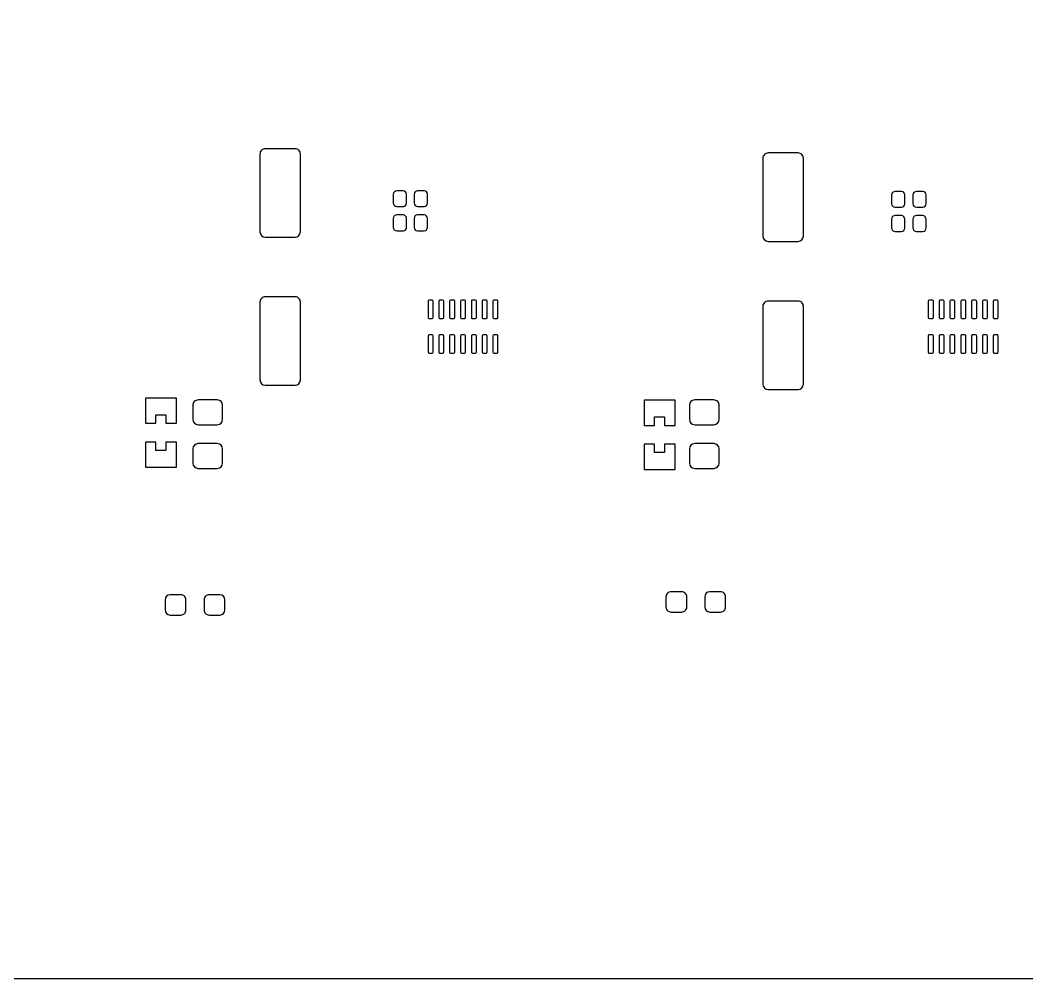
# Model space of a CAD drawing. Extents: x -72 to 103, y -93 to 77.
# Drawn here: x 1.33 to 48.56, y -52.71 to -7.73 of the extents above; entities that cross this region are included whole.
import ezdxf

# ---------------------------------------------------------------- set-up
doc = ezdxf.new("R2010")
doc.units = 0
doc.header["$MEASUREMENT"] = 0
doc.layers.get('0').update_dxf_attribs({"linetype": 'CONTINUOUS'})

msp = doc.modelspace()

# ---------------------------------------------------------------- linework, layer by layer
for points in [[(-59.655, 72.287, -0.414214), (-54.655, 77.287), (-54.655, 77.287), (75.345, 77.287), (75.345, 77.287, -0.414214), (80.345, 72.287), (80.345, 72.287), (80.345, -47.713), (80.345, -47.713, -0.414214), (75.345, -52.713), (75.345, -52.713), (-54.655, -52.713), (-54.655, -52.713, -0.414214), (-59.655, -47.713), (-59.655, -47.713), (-59.655, 72.287)], [(14.48, -14.01, 0.419535), (14.23, -13.76), (14.23, -13.76), (12.83, -13.76), (12.83, -13.76, 0.417133), (12.58, -14.01), (12.58, -14.01), (12.58, -17.66), (12.58, -17.66, 0.410145), (12.83, -17.91), (12.83, -17.91), (14.23, -17.91), (14.23, -17.91, 0.412451), (14.48, -17.66), (14.48, -17.66), (14.48, -14.01)], [(38.08, -14.21, 0.419532), (37.83, -13.96), (37.83, -13.96), (36.43, -13.96), (36.43, -13.96, 0.417133), (36.18, -14.21), (36.18, -14.21), (36.18, -17.86), (36.18, -17.86, 0.410151), (36.43, -18.11), (36.43, -18.11), (37.83, -18.11), (37.83, -18.11, 0.412454), (38.08, -17.86), (38.08, -17.86), (38.08, -14.21)], [(19.46, -15.89, 0.412266), (19.31, -15.74), (19.31, -15.74), (19, -15.74), (19, -15.74, 0.412627), (18.84, -15.89), (18.84, -15.89), (18.84, -16.32), (18.84, -16.32, 0.408882), (19, -16.47), (19, -16.47), (19.31, -16.47), (19.31, -16.47, 0.408401), (19.46, -16.32), (19.46, -16.32), (19.46, -15.89)], [(20.44, -15.89, 0.404616), (20.29, -15.74), (20.29, -15.74), (19.98, -15.74), (19.98, -15.74, 0.420176), (19.82, -15.89), (19.82, -15.89), (19.82, -16.32), (19.82, -16.32, 0.416265), (19.98, -16.47), (19.98, -16.47), (20.29, -16.47), (20.29, -16.47, 0.400921), (20.44, -16.32), (20.44, -16.32), (20.44, -15.89)], [(42.84, -15.92, 0.404595), (42.69, -15.77), (42.69, -15.77), (42.38, -15.77), (42.38, -15.77, 0.420193), (42.22, -15.92), (42.22, -15.92), (42.22, -16.35), (42.22, -16.35, 0.416286), (42.38, -16.5), (42.38, -16.5), (42.69, -16.5), (42.69, -16.5, 0.400906), (42.84, -16.35), (42.84, -16.35), (42.84, -15.92)], [(43.84, -15.92, 0.404595), (43.69, -15.77), (43.69, -15.77), (43.38, -15.77), (43.38, -15.77, 0.420193), (43.22, -15.92), (43.22, -15.92), (43.22, -16.35), (43.22, -16.35, 0.416286), (43.38, -16.5), (43.38, -16.5), (43.69, -16.5), (43.69, -16.5, 0.400906), (43.84, -16.35), (43.84, -16.35), (43.84, -15.92)], [(19.46, -17.03, 0.42216), (19.31, -16.87), (19.31, -16.87), (19, -16.87), (19, -16.87, 0.421603), (18.84, -17.03), (18.84, -17.03), (18.84, -17.45), (18.84, -17.45, 0.417885), (19, -17.61), (19, -17.61), (19.31, -17.61), (19.31, -17.61, 0.418318), (19.46, -17.45), (19.46, -17.45), (19.46, -17.03)], [(20.44, -17.03, 0.41433), (20.29, -16.87), (20.29, -16.87), (19.98, -16.87), (19.98, -16.87, 0.429315), (19.82, -17.03), (19.82, -17.03), (19.82, -17.45), (19.82, -17.45, 0.425433), (19.98, -17.61), (19.98, -17.61), (20.29, -17.61), (20.29, -17.61, 0.410657), (20.44, -17.45), (20.44, -17.45), (20.44, -17.03)], [(42.84, -17.06, 0.414304), (42.69, -16.9), (42.69, -16.9), (42.38, -16.9), (42.38, -16.9, 0.429327), (42.22, -17.06), (42.22, -17.06), (42.22, -17.48), (42.22, -17.48, 0.425457), (42.38, -17.64), (42.38, -17.64), (42.69, -17.64), (42.69, -17.64, 0.410642), (42.84, -17.48), (42.84, -17.48), (42.84, -17.06)], [(43.84, -17.06, 0.414304), (43.69, -16.9), (43.69, -16.9), (43.38, -16.9), (43.38, -16.9, 0.429327), (43.22, -17.06), (43.22, -17.06), (43.22, -17.48), (43.22, -17.48, 0.425457), (43.38, -17.64), (43.38, -17.64), (43.69, -17.64), (43.69, -17.64, 0.410642), (43.84, -17.48), (43.84, -17.48), (43.84, -17.06)], [(14.48, -20.96, 0.419538), (14.23, -20.71), (14.23, -20.71), (12.83, -20.71), (12.83, -20.71, 0.417136), (12.58, -20.96), (12.58, -20.96), (12.58, -24.61), (12.58, -24.61, 0.410144), (12.83, -24.86), (12.83, -24.86), (14.23, -24.86), (14.23, -24.86, 0.412449), (14.48, -24.61), (14.48, -24.61), (14.48, -20.96)], [(20.71, -20.92, 0.402305), (20.66, -20.87), (20.66, -20.87), (20.52, -20.87), (20.52, -20.87, 0.438672), (20.47, -20.92), (20.47, -20.92), (20.47, -21.68), (20.47, -21.68, 0.43872), (20.52, -21.73), (20.52, -21.73), (20.66, -21.73), (20.66, -21.73, 0.402344), (20.71, -21.68), (20.71, -21.68), (20.71, -20.92)], [(21.21, -20.92, 0.39175), (21.17, -20.87), (21.17, -20.87), (21.03, -20.87), (21.03, -20.87, 0.450547), (20.97, -20.92), (20.97, -20.92), (20.97, -21.68), (20.97, -21.68, 0.450594), (21.03, -21.73), (21.03, -21.73), (21.17, -21.73), (21.17, -21.73, 0.391791), (21.21, -21.68), (21.21, -21.68), (21.21, -20.92)], [(21.72, -20.92, 0.438672), (21.67, -20.87), (21.67, -20.87), (21.53, -20.87), (21.53, -20.87, 0.402305), (21.48, -20.92), (21.48, -20.92), (21.48, -21.68), (21.48, -21.68, 0.402344), (21.53, -21.73), (21.53, -21.73), (21.67, -21.73), (21.67, -21.73, 0.43872), (21.72, -21.68), (21.72, -21.68), (21.72, -20.92)], [(22.23, -20.92, 0.4262), (22.18, -20.87), (22.18, -20.87), (22.04, -20.87), (22.04, -20.87, 0.414068), (21.99, -20.92), (21.99, -20.92), (21.99, -21.68), (21.99, -21.68, 0.41411), (22.04, -21.73), (22.04, -21.73), (22.18, -21.73), (22.18, -21.73, 0.426245), (22.23, -21.68), (22.23, -21.68), (22.23, -20.92)], [(22.74, -20.92, 0.414068), (22.69, -20.87), (22.69, -20.87), (22.55, -20.87), (22.55, -20.87, 0.4262), (22.5, -20.92), (22.5, -20.92), (22.5, -21.68), (22.5, -21.68, 0.426245), (22.55, -21.73), (22.55, -21.73), (22.69, -21.73), (22.69, -21.73, 0.41411), (22.74, -21.68), (22.74, -21.68), (22.74, -20.92)], [(23.25, -20.92, 0.402291), (23.2, -20.87), (23.2, -20.87), (23.06, -20.87), (23.06, -20.87, 0.438672), (23.01, -20.92), (23.01, -20.92), (23.01, -21.68), (23.01, -21.68, 0.43872), (23.06, -21.73), (23.06, -21.73), (23.2, -21.73), (23.2, -21.73, 0.40233), (23.25, -21.68), (23.25, -21.68), (23.25, -20.92)], [(23.75, -20.92, 0.39175), (23.71, -20.87), (23.71, -20.87), (23.56, -20.87), (23.56, -20.87, 0.390881), (23.51, -20.92), (23.51, -20.92), (23.51, -21.68), (23.51, -21.68, 0.390918), (23.56, -21.73), (23.56, -21.73), (23.71, -21.73), (23.71, -21.73, 0.391791), (23.75, -21.68), (23.75, -21.68), (23.75, -20.92)], [(38.08, -21.16, 0.419532), (37.83, -20.91), (37.83, -20.91), (36.43, -20.91), (36.43, -20.91, 0.417133), (36.18, -21.16), (36.18, -21.16), (36.18, -24.81), (36.18, -24.81, 0.410149), (36.43, -25.06), (36.43, -25.06), (37.83, -25.06), (37.83, -25.06, 0.412452), (38.08, -24.81), (38.08, -24.81), (38.08, -21.16)], [(44.18, -20.91, 0.370166), (44.13, -20.87), (44.13, -20.87), (43.99, -20.87), (43.99, -20.87, 0.402882), (43.94, -20.91), (43.94, -20.91), (43.94, -21.68), (43.94, -21.68, 0.413203), (43.99, -21.73), (43.99, -21.73), (44.13, -21.73), (44.13, -21.73, 0.381473), (44.18, -21.68), (44.18, -21.68), (44.18, -20.91)], [(44.68, -20.91, 0.350714), (44.64, -20.87), (44.64, -20.87), (44.5, -20.87), (44.5, -20.87, 0.414252), (44.45, -20.91), (44.45, -20.91), (44.45, -21.68), (44.45, -21.68, 0.424336), (44.5, -21.73), (44.5, -21.73), (44.64, -21.73), (44.64, -21.73, 0.370165), (44.68, -21.68), (44.68, -21.68), (44.68, -20.91)], [(45.19, -20.91, 0.402854), (45.14, -20.87), (45.14, -20.87), (45, -20.87), (45, -20.87, 0.370192), (44.95, -20.91), (44.95, -20.91), (44.95, -21.68), (44.95, -21.68, 0.381498), (45, -21.73), (45, -21.73), (45.14, -21.73), (45.14, -21.73, 0.413176), (45.19, -21.68), (45.19, -21.68), (45.19, -20.91)], [(45.7, -20.91, 0.391747), (45.65, -20.87), (45.65, -20.87), (45.51, -20.87), (45.51, -20.87, 0.380837), (45.46, -20.91), (45.46, -20.91), (45.46, -21.68), (45.46, -21.68, 0.391782), (45.51, -21.73), (45.51, -21.73), (45.65, -21.73), (45.65, -21.73, 0.40236), (45.7, -21.68), (45.7, -21.68), (45.7, -20.91)], [(46.21, -20.91, 0.38081), (46.16, -20.87), (46.16, -20.87), (46.02, -20.87), (46.02, -20.87, 0.391801), (45.97, -20.91), (45.97, -20.91), (45.97, -21.68), (45.97, -21.68, 0.402412), (46.02, -21.73), (46.02, -21.73), (46.16, -21.73), (46.16, -21.73, 0.391757), (46.21, -21.68), (46.21, -21.68), (46.21, -20.91)], [(46.72, -20.91, 0.370166), (46.67, -20.87), (46.67, -20.87), (46.53, -20.87), (46.53, -20.87, 0.402909), (46.48, -20.91), (46.48, -20.91), (46.48, -21.68), (46.48, -21.68, 0.41323), (46.53, -21.73), (46.53, -21.73), (46.67, -21.73), (46.67, -21.73, 0.381473), (46.72, -21.68), (46.72, -21.68), (46.72, -20.91)], [(47.22, -20.91, 0.350741), (47.18, -20.87), (47.18, -20.87), (47.04, -20.87), (47.04, -20.87, 0.414224), (46.99, -20.91), (46.99, -20.91), (46.99, -21.68), (46.99, -21.68, 0.424309), (47.04, -21.73), (47.04, -21.73), (47.18, -21.73), (47.18, -21.73, 0.370191), (47.22, -21.68), (47.22, -21.68), (47.22, -20.91)], [(20.71, -22.54, 0.381461), (20.66, -22.49), (20.66, -22.49), (20.52, -22.49), (20.52, -22.49, 0.413159), (20.47, -22.54), (20.47, -22.54), (20.47, -23.31), (20.47, -23.31, 0.402884), (20.52, -23.35), (20.52, -23.35), (20.66, -23.35), (20.66, -23.35, 0.370192), (20.71, -23.31), (20.71, -23.31), (20.71, -22.54)], [(21.21, -22.54, 0.370205), (21.17, -22.49), (21.17, -22.49), (21.03, -22.49), (21.03, -22.49, 0.425918), (20.97, -22.54), (20.97, -22.54), (20.97, -23.31), (20.97, -23.31, 0.422899), (21.03, -23.35), (21.03, -23.35), (21.17, -23.35), (21.17, -23.35, 0.350794), (21.21, -23.31), (21.21, -23.31), (21.21, -22.54)], [(21.72, -22.54, 0.413159), (21.67, -22.49), (21.67, -22.49), (21.53, -22.49), (21.53, -22.49, 0.381461), (21.48, -22.54), (21.48, -22.54), (21.48, -23.31), (21.48, -23.31, 0.370192), (21.53, -23.35), (21.53, -23.35), (21.67, -23.35), (21.67, -23.35, 0.402884), (21.72, -23.31), (21.72, -23.31), (21.72, -22.54)], [(22.23, -22.54, 0.402331), (22.18, -22.49), (22.18, -22.49), (22.04, -22.49), (22.04, -22.49, 0.391756), (21.99, -22.54), (21.99, -22.54), (21.99, -23.31), (21.99, -23.31, 0.380851), (22.04, -23.35), (22.04, -23.35), (22.18, -23.35), (22.18, -23.35, 0.391762), (22.23, -23.31), (22.23, -23.31), (22.23, -22.54)], [(22.74, -22.54, 0.391756), (22.69, -22.49), (22.69, -22.49), (22.55, -22.49), (22.55, -22.49, 0.402331), (22.5, -22.54), (22.5, -22.54), (22.5, -23.31), (22.5, -23.31, 0.391762), (22.55, -23.35), (22.55, -23.35), (22.69, -23.35), (22.69, -23.35, 0.380851), (22.74, -23.31), (22.74, -23.31), (22.74, -22.54)], [(23.25, -22.54, 0.381449), (23.2, -22.49), (23.2, -22.49), (23.06, -22.49), (23.06, -22.49, 0.413159), (23.01, -22.54), (23.01, -22.54), (23.01, -23.31), (23.01, -23.31, 0.402884), (23.06, -23.35), (23.06, -23.35), (23.2, -23.35), (23.2, -23.35, 0.370179), (23.25, -23.31), (23.25, -23.31), (23.25, -22.54)], [(23.75, -22.54, 0.370205), (23.71, -22.49), (23.71, -22.49), (23.56, -22.49), (23.56, -22.49, 0.371425), (23.51, -22.54), (23.51, -22.54), (23.51, -23.31), (23.51, -23.31, 0.359774), (23.56, -23.35), (23.56, -23.35), (23.71, -23.35), (23.71, -23.35, 0.350794), (23.75, -23.31), (23.75, -23.31), (23.75, -22.54)], [(44.18, -22.54, 0.402317), (44.13, -22.49), (44.13, -22.49), (43.99, -22.49), (43.99, -22.49, 0.438719), (43.94, -22.54), (43.94, -22.54), (43.94, -23.3), (43.94, -23.3, 0.438719), (43.99, -23.35), (43.99, -23.35), (44.13, -23.35), (44.13, -23.35, 0.402317), (44.18, -23.3), (44.18, -23.3), (44.18, -22.54)], [(44.68, -22.54, 0.391701), (44.64, -22.49), (44.64, -22.49), (44.5, -22.49), (44.5, -22.49, 0.451598), (44.45, -22.54), (44.45, -22.54), (44.45, -23.3), (44.45, -23.3, 0.451598), (44.5, -23.35), (44.5, -23.35), (44.64, -23.35), (44.64, -23.35, 0.391701), (44.68, -23.3), (44.68, -23.3), (44.68, -22.54)], [(45.19, -22.54, 0.438688), (45.14, -22.49), (45.14, -22.49), (45, -22.49), (45, -22.49, 0.402345), (44.95, -22.54), (44.95, -22.54), (44.95, -23.3), (44.95, -23.3, 0.402345), (45, -23.35), (45, -23.35), (45.14, -23.35), (45.14, -23.35, 0.438688), (45.19, -23.3), (45.19, -23.3), (45.19, -22.54)], [(45.7, -22.54, 0.42623), (45.65, -22.49), (45.65, -22.49), (45.51, -22.49), (45.51, -22.49, 0.414096), (45.46, -22.54), (45.46, -22.54), (45.46, -23.3), (45.46, -23.3, 0.414096), (45.51, -23.35), (45.51, -23.35), (45.65, -23.35), (45.65, -23.35, 0.42623), (45.7, -23.3), (45.7, -23.3), (45.7, -22.54)], [(46.21, -22.54, 0.414067), (46.16, -22.49), (46.16, -22.49), (46.02, -22.49), (46.02, -22.49, 0.42629), (45.97, -22.54), (45.97, -22.54), (45.97, -23.3), (45.97, -23.3, 0.42629), (46.02, -23.35), (46.02, -23.35), (46.16, -23.35), (46.16, -23.35, 0.414067), (46.21, -23.3), (46.21, -23.3), (46.21, -22.54)], [(46.72, -22.54, 0.402317), (46.67, -22.49), (46.67, -22.49), (46.53, -22.49), (46.53, -22.49, 0.43875), (46.48, -22.54), (46.48, -22.54), (46.48, -23.3), (46.48, -23.3, 0.43875), (46.53, -23.35), (46.53, -23.35), (46.67, -23.35), (46.67, -23.35, 0.402317), (46.72, -23.3), (46.72, -23.3), (46.72, -22.54)], [(47.22, -22.54, 0.391732), (47.18, -22.49), (47.18, -22.49), (47.04, -22.49), (47.04, -22.49, 0.451566), (46.99, -22.54), (46.99, -22.54), (46.99, -23.3), (46.99, -23.3, 0.451566), (47.04, -23.35), (47.04, -23.35), (47.18, -23.35), (47.18, -23.35, 0.391732), (47.22, -23.3), (47.22, -23.3), (47.22, -22.54)], [(10.83, -25.81, 0.421887), (10.58, -25.55), (10.58, -25.55), (9.68, -25.55), (9.68, -25.55, 0.419503), (9.43, -25.81), (9.43, -25.81), (9.43, -26.46), (9.43, -26.46, 0.407838), (9.68, -26.71), (9.68, -26.71), (10.58, -26.71), (10.58, -26.71, 0.41011), (10.83, -26.46), (10.83, -26.46), (10.83, -25.81)], [(34.13, -25.81, 0.421886), (33.88, -25.55), (33.88, -25.55), (32.98, -25.55), (32.98, -25.55, 0.419508), (32.73, -25.81), (32.73, -25.81), (32.73, -26.46), (32.73, -26.46, 0.407843), (32.98, -26.71), (32.98, -26.71), (33.88, -26.71), (33.88, -26.71, 0.410109), (34.13, -26.46), (34.13, -26.46), (34.13, -25.81)], [(10.83, -27.85, 0.410104), (10.58, -27.6), (10.58, -27.6), (9.68, -27.6), (9.68, -27.6, 0.407832), (9.43, -27.85), (9.43, -27.85), (9.43, -28.51), (9.43, -28.51, 0.407846), (9.68, -28.76), (9.68, -28.76), (10.58, -28.76), (10.58, -28.76, 0.410119), (10.83, -28.51), (10.83, -28.51), (10.83, -27.85)], [(34.13, -27.85, 0.410103), (33.88, -27.6), (33.88, -27.6), (32.98, -27.6), (32.98, -27.6, 0.407837), (32.73, -27.85), (32.73, -27.85), (32.73, -28.51), (32.73, -28.51, 0.407851), (32.98, -28.76), (32.98, -28.76), (33.88, -28.76), (33.88, -28.76, 0.410117), (34.13, -28.51), (34.13, -28.51), (34.13, -27.85)], [(9.11, -34.93, 0.419146), (8.87, -34.69), (8.87, -34.69), (8.37, -34.69), (8.37, -34.69, 0.414195), (8.13, -34.93), (8.13, -34.93), (8.13, -35.4), (8.13, -35.4, 0.41419), (8.37, -35.64), (8.37, -35.64), (8.87, -35.64), (8.87, -35.64, 0.41914), (9.11, -35.4), (9.11, -35.4), (9.11, -34.93)], [(10.94, -34.93, 0.412968), (10.7, -34.69), (10.7, -34.69), (10.2, -34.69), (10.2, -34.69, 0.420393), (9.96, -34.93), (9.96, -34.93), (9.96, -35.4), (9.96, -35.4, 0.420387), (10.2, -35.64), (10.2, -35.64), (10.7, -35.64), (10.7, -35.64, 0.412962), (10.94, -35.4), (10.94, -35.4), (10.94, -34.93)], [(32.61, -34.79, 0.41543), (32.37, -34.55), (32.37, -34.55), (31.87, -34.55), (31.87, -34.55, 0.417899), (31.63, -34.79), (31.63, -34.79), (31.63, -35.26), (31.63, -35.26, 0.417899), (31.87, -35.5), (31.87, -35.5), (32.37, -35.5), (32.37, -35.5, 0.41543), (32.61, -35.26), (32.61, -35.26), (32.61, -34.79)], [(34.43, -34.79, 0.421641), (34.19, -34.55), (34.19, -34.55), (33.69, -34.55), (33.69, -34.55, 0.411819), (33.46, -34.79), (33.46, -34.79), (33.46, -35.26), (33.46, -35.26, 0.411819), (33.69, -35.5), (33.69, -35.5), (34.19, -35.5), (34.19, -35.5, 0.421641), (34.43, -35.26), (34.43, -35.26), (34.43, -34.79)]]:
    msp.add_lwpolyline(points, format="xyb")
for points in [[(8.66, -25.46), (7.21, -25.46), (7.21, -25.46), (7.21, -26.64), (7.21, -26.64), (7.69, -26.64), (7.69, -26.64), (7.69, -26.24), (7.69, -26.24), (8.17, -26.24), (8.17, -26.24), (8.17, -26.64), (8.17, -26.64), (8.66, -26.64), (8.66, -26.64), (8.66, -25.46)], [(32.06, -25.56), (30.61, -25.56), (30.61, -25.56), (30.61, -26.74), (30.61, -26.74), (31.09, -26.74), (31.09, -26.74), (31.09, -26.34), (31.09, -26.34), (31.57, -26.34), (31.57, -26.34), (31.57, -26.74), (31.57, -26.74), (32.06, -26.74), (32.06, -26.74), (32.06, -25.56)], [(8.66, -27.53), (8.17, -27.53), (8.17, -27.53), (8.17, -27.92), (8.17, -27.92), (7.69, -27.92), (7.69, -27.92), (7.69, -27.53), (7.69, -27.53), (7.21, -27.53), (7.21, -27.53), (7.21, -28.71), (7.21, -28.71), (8.66, -28.71), (8.66, -28.71), (8.66, -27.53)], [(32.06, -27.63), (31.57, -27.63), (31.57, -27.63), (31.57, -28.02), (31.57, -28.02), (31.09, -28.02), (31.09, -28.02), (31.09, -27.63), (31.09, -27.63), (30.61, -27.63), (30.61, -27.63), (30.61, -28.81), (30.61, -28.81), (32.06, -28.81), (32.06, -28.81), (32.06, -27.63)]]:
    msp.add_lwpolyline(points)

doc.saveas('drawing.dxf')
